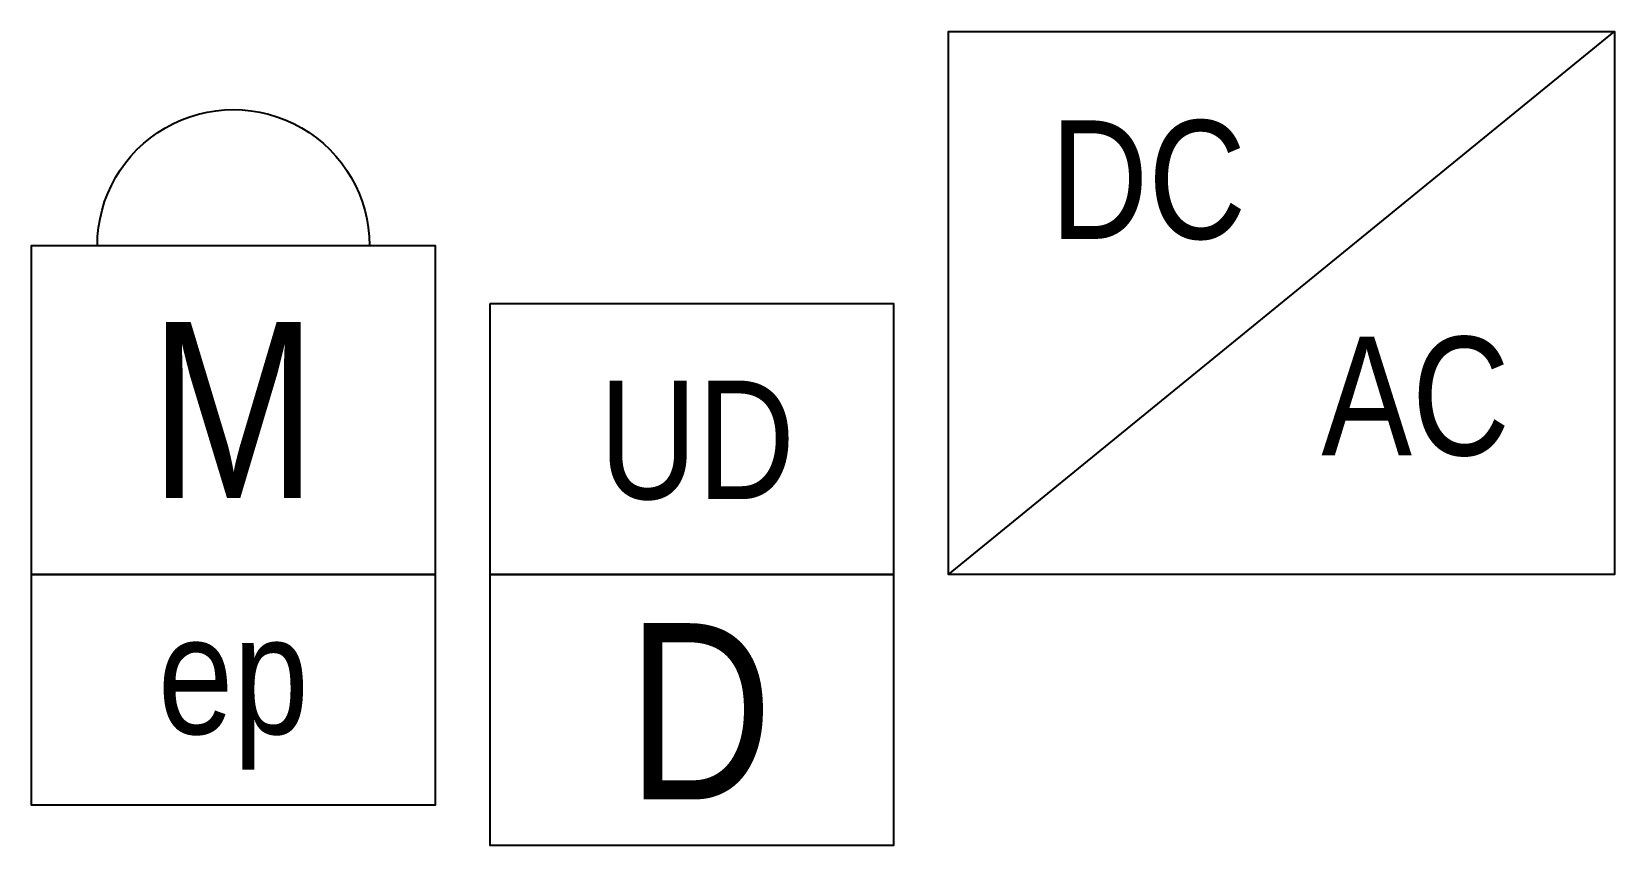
# Model space of a CAD drawing. Header units: feet. Extents: x 0 to 107, y -18 to 37.
import ezdxf
from ezdxf.enums import TextEntityAlignment as Align

# ---------------------------------------------------------------- set-up
doc = ezdxf.new("R2010")
doc.units = ezdxf.units.FT
doc.header["$MEASUREMENT"] = 0
doc.styles.add('PAPER SPACE TXT', font='technic_.ttf', dxfattribs={"height": 0.125})

msp = doc.modelspace()

# ---------------------------------------------------------------- linework, layer by layer
at = {"color": 1, "flags": 128}
msp.add_lwpolyline([(61.82, 0), (61.82, 36.59), (106.72, 36.59), (106.72, 0), (61.82, 0), (106.72, 36.59)], dxfattribs=at)
msp.add_lwpolyline([(22.78, 22.16), (27.21, 22.16), (27.21, 0), (0, 0), (0, 22.16), (4.43, 22.16, -1.000086), (22.78, 22.16), (22.78, 22.16), (27.21, 22.16), (27.21, 0), (0, 0), (0, 22.16), (22.78, 22.16)], format="xyb", dxfattribs=at)
at = {"color": 1}
for points in [[(30.91, 18.27), (58.12, 18.27), (58.12, 0), (30.91, 0)], [(0, 0), (27.21, 0), (27.21, -15.55), (0, -15.55)], [(30.91, 0), (58.12, 0), (58.12, -18.27), (30.91, -18.27)]]:
    msp.add_lwpolyline(points, close=True, dxfattribs=at)

# ---------------------------------------------------------------- texts
at = {"color": 1, "style": 'PAPER SPACE TXT'}
for s, height, p in [('DC', 7.986, (75.29, 26.61)), ('M', 11.88, (13.6, 11.08)), ('AC', 7.986, (93.32, 12.02)), ('UD', 7.986, (44.87, 9.07)), ('D', 11.88, (45.05, -9.23))]:
    msp.add_text(s, height=height, dxfattribs=at).set_placement(p, align=Align.MIDDLE_CENTER)
msp.add_text('ep', height=7.986, rotation=359.9986, dxfattribs=at).set_placement((13.6, -6.77), align=Align.MIDDLE_CENTER)

doc.saveas('drawing.dxf')
